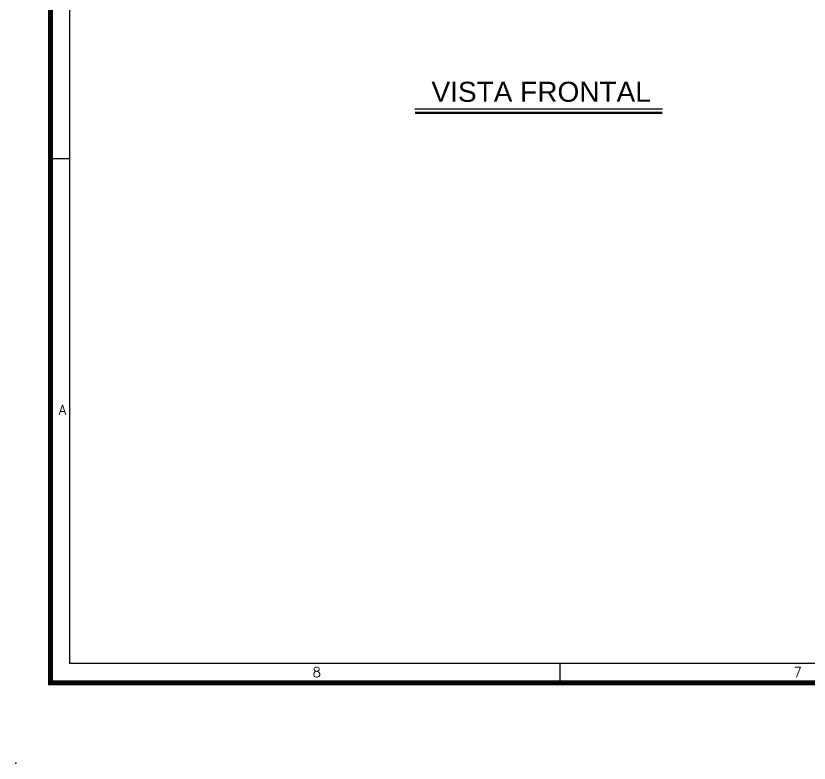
# Model space of a CAD drawing. Header units: millimetres. Extents: x 0 to 55611, y 0 to 32827.
# Drawn here: x 0 to 9896, y 0 to 9319 of the extents above; entities that cross this region are included whole.
import ezdxf

# ---------------------------------------------------------------- set-up
doc = ezdxf.new("R2010")
doc.units = ezdxf.units.MM
doc.header["$LTSCALE"] = 10
doc.header["$PDSIZE"] = -1
doc.styles.add('2', font='arial.ttf', dxfattribs={"height": 250})
doc.styles.get("Standard").update_dxf_attribs({"font": 'romans.shx'})

msp = doc.modelspace()

# ---------------------------------------------------------------- linework, layer by layer
for p, q in [((671.7, 1241.1), (671.7, 31841.1)), ((48885.3, 1241.1), (671.7, 1241.1))]:
    msp.add_line(p, q)
at = {"color": 6}
msp.add_line((4977.1, 8158.9), (8064.5, 8158.9), dxfattribs=at)
at = {"color": 0}
for p, q in [((431.7, 7541.1), (671.7, 7541.1)), ((6791.7, 1001.1), (6791.7, 1241.1))]:
    msp.add_line(p, q, dxfattribs=at)
at = {"const_width": 60}
msp.add_lwpolyline([(431.7, 32081.1), (49125.3, 32081.1), (49125.3, 1001.1), (431.7, 1001.1)], close=True, dxfattribs=at)
at = {"color": 6, "const_width": 30}
msp.add_lwpolyline([(4977.1, 8111), (8064.5, 8111)], dxfattribs=at)
at = {"color": 0}
msp.add_point((0, 0), dxfattribs=at)

# ---------------------------------------------------------------- texts
at = {"color": 6, "style": '2'}
msp.add_text('VISTA FRONTAL', height=250, dxfattribs=at).set_placement((5184.9, 8247.1))
at = {"color": 0, "char_height": 123.7, "attachment_point": 1}
for s, insert in [('A', (532.8, 4468.8)), ('8', (3699.7, 1196.1)), ('7', (9699.7, 1196.1))]:
    msp.add_mtext(s, dxfattribs=dict(at, insert=insert))

doc.saveas('drawing.dxf')
